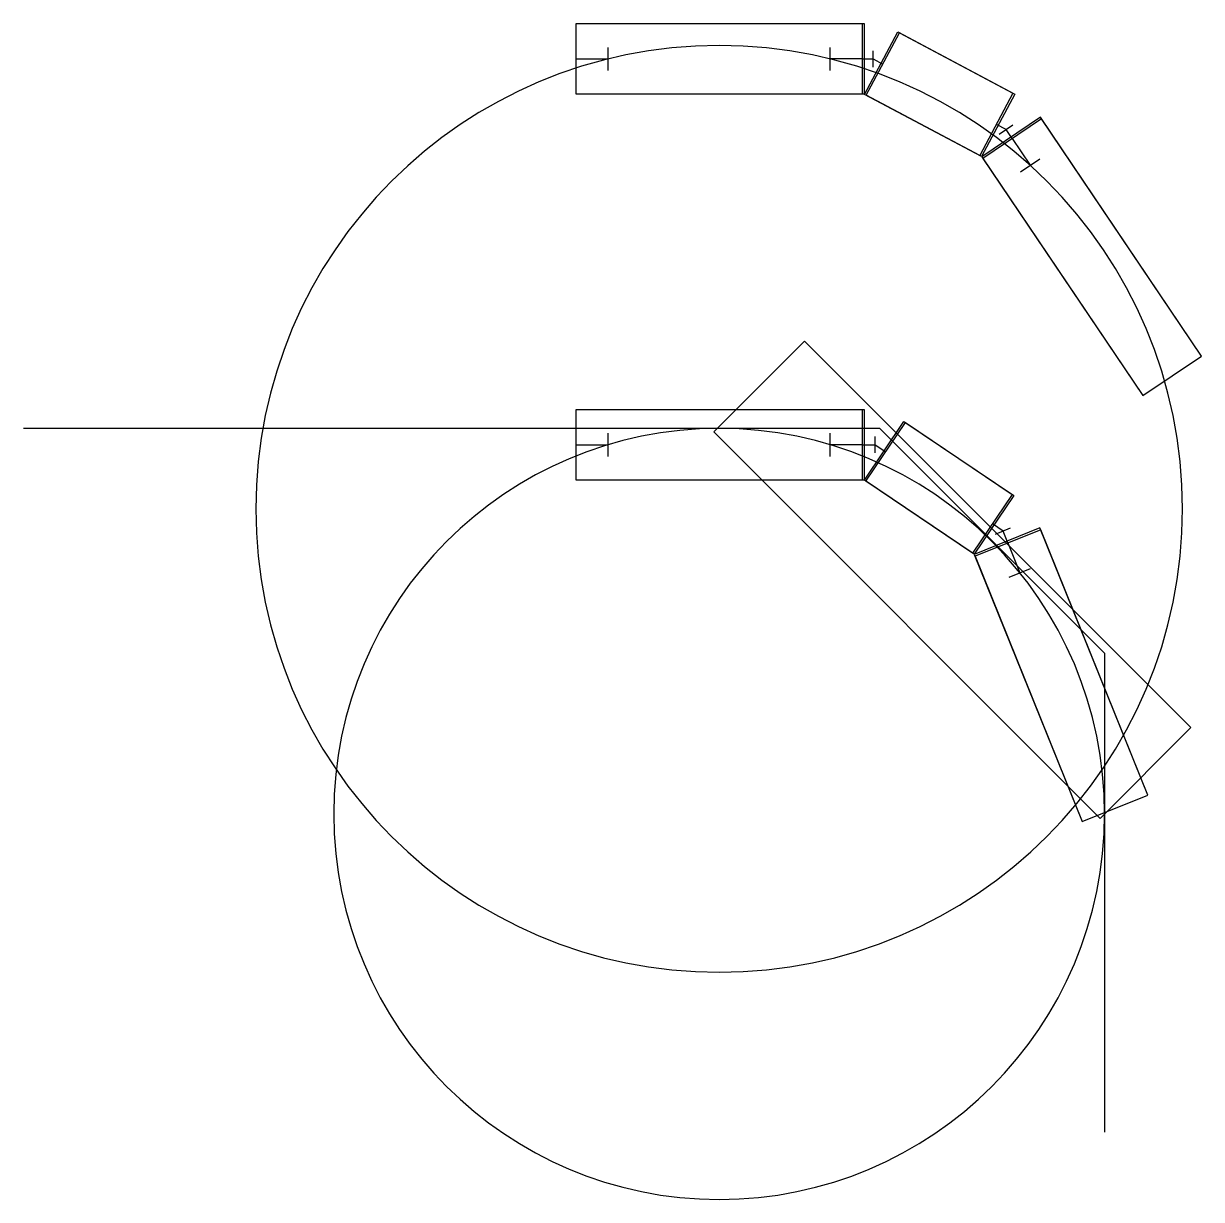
# Model space of a CAD drawing. Extents: x -859 to 973, y -1774 to 55.
import ezdxf

# ---------------------------------------------------------------- set-up
doc = ezdxf.new("R2010")
doc.units = 0
doc.layers.get('0').update_dxf_attribs({"linetype": 'CONTINUOUS'})

msp = doc.modelspace()

# ---------------------------------------------------------------- linework, layer by layer
for p, q in [((0, 0), (50, 0)), ((50, -18), (50, 18)), ((395, -18), (395, 18)), ((445, 0), (395, 0)), ((445, 0), (462, 0)), ((462, -12.8), (462, 12.8)), ((462, 0), (477, -8)), ((668.6, -109.9), (653.6, -101.9)), ((658, -117), (679.2, -102.7)), ((678.1, -123.9), (668.6, -109.9)), ((678.1, -123.9), (706.1, -165.4)), ((691.1, -175.5), (721, -155.3)), ((472.5, -574.6), (-859.5, -574.6)), ((50, -618), (50, -582)), ((395, -618), (395, -582)), ((822, -924.1), (472.5, -574.6)), ((0, -600), (50, -600)), ((445, -600), (395, -600)), ((445, -600), (465, -600)), ((465, -612.8), (465, -587.2)), ((465, -600), (481.6, -611.2)), ((664, -734.2), (647.4, -723)), ((652.1, -739), (675.8, -729.4)), ((671.5, -752.7), (664, -734.2)), ((671.5, -752.7), (690.2, -799.1)), ((673.5, -805.9), (706.9, -792.3)), ((822, -924.1), (822, -1669.1))]:
    msp.add_line(p, q)
for points in [[(0, -55), (0, 55), (445, 55), (445, -55)], [(0, -55), (0, 55), (448, 55), (448, -55)], [(448.5, -55.1), (500.2, 42), (682.1, -54.7), (630.4, -151.8)], [(451.2, -56.5), (502.8, 40.6), (679.4, -53.3), (627.8, -150.4)], [(881.4, -523.6), (972.6, -462.1), (722, -90.7), (630.8, -152.2)], [(881.4, -523.6), (972.6, -462.1), (723.7, -93.2), (632.5, -154.7)], [(814.9, -1181.2), (213.9, -580.1), (355.3, -438.7), (956.3, -1039.8)], [(0, -655), (0, -545), (445, -545), (445, -655)], [(0, -655), (0, -545), (448, -545), (448, -655)], [(448.3, -655.1), (509.8, -563.9), (680.6, -679.1), (619.1, -770.3)], [(450.8, -656.8), (512.3, -565.6), (678.1, -677.4), (616.6, -768.6)], [(787.2, -1186), (889.2, -1144.7), (721.3, -729.4), (619.3, -770.6)], [(787.2, -1186), (889.2, -1144.7), (722.5, -732.1), (620.5, -773.4)]]:
    msp.add_lwpolyline(points, close=True)
at = {"extrusion": (0, 0, -1)}
for centre, radius in [((-222.5, -699.7), 720.6), ((-222.5, -1174.1), 599.5)]:
    msp.add_circle(centre, radius, dxfattribs=at)

doc.saveas('drawing.dxf')
